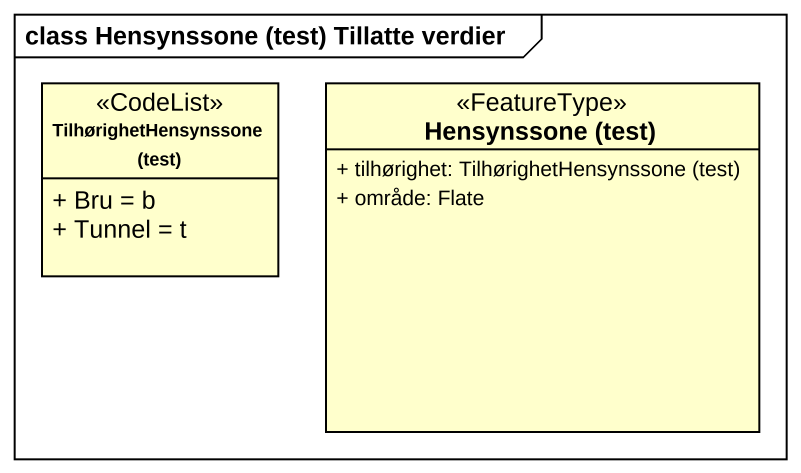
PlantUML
@startuml
mainframe class Hensynssone (test) Tillatte verdier
hide circle
hide empty members
skinparam classAttributeIconSize 0
class "TilhørighetHensynssone (test)" as TilhørighetHensynssone_test <<CodeList>> {
  + Bru = b
  + Tunnel = t
}
class "Hensynssone (test)" as Hensynssone_test <<FeatureType>> {
  {field} + tilhørighet: TilhørighetHensynssone (test)
  + område: Flate
}
@enduml
